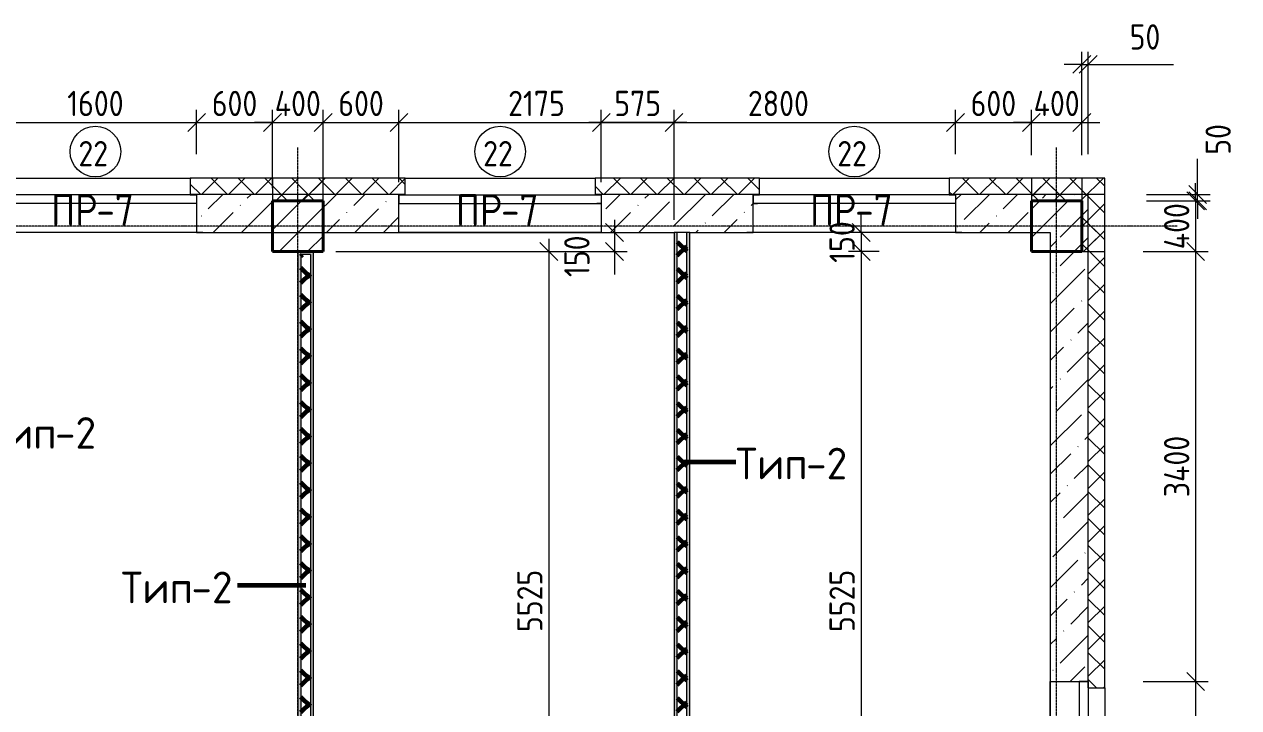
# Model space of a CAD drawing. Header units: millimetres. Extents: x -60946 to 138510, y -262288 to 24501.
# Drawn here: x 53447 to 63049, y -193031 to -187627 of the extents above; entities that cross this region are included whole.
import ezdxf

# ---------------------------------------------------------------- set-up
doc = ezdxf.new("R2010")
doc.units = ezdxf.units.MM
doc.linetypes.add('ADSK_Линия сетки', pattern=[25, 20, -2.5, 0, -2.5])
for name, color, linetype, lineweight in [('2)Тип-2', 3, 'Continuous', 60), ('_ Окна', 7, 'Continuous', 18), ('Марки', 7, 'Continuous', 20), ('Марки окон', 7, 'Continuous', 20), ('Несущие колонны', 7, 'Continuous', 18), ('Окна', 7, 'Continuous', 9), ('Оси', 7, 'Continuous', 9), ('Размеры', 7, 'Continuous', 9), ('Стены внутренние', 7, 'Continuous', 18), ('Стены наружные', 7, 'Continuous', 18), ('Стены штриховка', 7, 'Continuous', 9)]:
    doc.layers.add(name, color=color, linetype=linetype, lineweight=lineweight)
doc.styles.add('GOST Common_2', font='', dxfattribs={"width": 0.9, "height": 250})
doc.styles.add('GOST Common_3', font='', dxfattribs={"width": 0.9, "height": 200})
doc.styles.add('GOST Common_4', font='', dxfattribs={"height": 250})
doc.styles.get('GOST Common_2').set_extended_font_data('GOST Common')
doc.styles.get('GOST Common_3').set_extended_font_data('GOST Common')
doc.styles.get('GOST Common_4').set_extended_font_data('GOST Common')
doc.dimstyles.new('ADSK_Основной_2_0', dxfattribs={"dimscale": 304.8, "dimtxt": 201.142999, "dimasz": 0.463911, "dimexe": 0.328084, "dimexo": 0.328084, "dimgap": 0.164042, "dimtad": 1, "dimdec": 3, "dimrnd": 0.001, "dimdsep": 46, "dimtxsty": 'GOST Common_3', "dimblk1": 'OBLIQUE', "dimblk2": 'OBLIQUE', "dimsah": 1, "dimcen": 0.09, "dimdle": 0.328084, "dimazin": 2, "dimtfac": 1, "dimtdec": 4, "dimtix": 1, "dimtmove": 0, "dimatfit": 3, "dimfxl": 1, "dimtvp": 1, "dimtolj": 1, "dimtzin": 0, "dimlwd": 20, "dimlwe": 20, "dimarcsym": 2})
doc.dimstyles.new('ADSK_Основной_2_0_1', dxfattribs={"dimscale": 304.8, "dimtxt": 201.142999, "dimasz": 0.463911, "dimexe": 0.328084, "dimexo": 0.328084, "dimgap": 0.164042, "dimtad": 1, "dimdec": 3, "dimrnd": 0.001, "dimdsep": 46, "dimtxsty": 'GOST Common_3', "dimblk1": 'OBLIQUE', "dimblk2": 'OBLIQUE', "dimsah": 1, "dimcen": 0.09, "dimdle": 0.328084, "dimazin": 2, "dimtfac": 1, "dimtdec": 4, "dimtix": 1, "dimtmove": 1, "dimatfit": 3, "dimfxl": 1, "dimtvp": 1, "dimtolj": 1, "dimtzin": 0, "dimlwd": 20, "dimlwe": 20, "dimarcsym": 2})
doc.dimstyles.new('ADSK_Основной_2_0_2', dxfattribs={"dimscale": 304.8, "dimtxt": 201.142999, "dimasz": 0.463911, "dimexe": 0.328084, "dimexo": 0.328084, "dimgap": 0.164042, "dimtad": 1, "dimdec": 3, "dimrnd": 0.001, "dimdsep": 46, "dimtxsty": 'GOST Common_3', "dimblk1": 'OBLIQUE', "dimblk2": 'OBLIQUE', "dimsah": 1, "dimcen": 0.09, "dimdle": 0.328084, "dimazin": 2, "dimtfac": 1, "dimtdec": 4, "dimtix": 1, "dimtmove": 0, "dimatfit": 3, "dimfxl": 1, "dimtvp": 1, "dimtolj": 1, "dimtzin": 0, "dimlwd": 20, "dimlwe": 20, "dimarcsym": 2})
pattern_1 = [(45, (9.36, -198628.46), (-224.5064, 224.5064), []), (45, (233.87, -198628.46), (-224.5064, 224.5064), [396.875, -79.375, 3.353, -76.022])]
pattern_2 = [(45, (9.36, -198628.46), (84.18955, 308.69595), [396.875, -79.375, 3.353, -76.022])]
pattern_3 = [(45, (9.36, -198628.46), (-106.066, 106.066), []), (135, (9.36, -198628.46), (-106.066, -106.066), [])]

# ---------------------------------------------------------------- blocks, each defined once
blk = doc.blocks.new('ADSK_КолоннаЖБ_Прямоугольная - 400x400 мм-1807143-Кладочный план 4-го этажа')
at = {"layer": 'Несущие колонны', "lineweight": 40}
for p, q in [((-200, 200), (200, 200)), ((-200, -200), (-200, 200)), ((200, 200), (200, -200)), ((200, -200), (-200, -200))]:
    blk.add_line(p, q, dxfattribs=at)
blk = doc.blocks.new('ОКНО L03 _2СТ_RS - ОК-5_1600х2000h-3556607-Кладочный план 4-го этажа')
at = {"layer": '_ Окна'}
for p, q in [((-838.1, -79), (761.9, -79)), ((-838.1, -149), (-838.1, -79)), ((-838.1, -79), (-803.1, -79)), ((-818.1, -79), (-38.1, -79)), ((-38.1, -79), (741.9, -79)), ((761.9, -79), (726.9, -79)), ((761.9, -149), (761.9, -79)), ((-838.1, -149), (761.9, -149)), ((-838.1, -149), (-833.1, -149)), ((-818.1, -149), (-38.1, -149)), ((-38.1, -149), (741.9, -149)), ((761.9, -149), (756.9, -149))]:
    blk.add_line(p, q, dxfattribs=at)
at = {"layer": 'Окна'}
blk.add_line((-888.1, 150), (811.9, 150), dxfattribs=at)
blk = doc.blocks.new('ОКНО L03 _2СТ_RS - ОК-5_1600х2000h-3556615-Кладочный план 4-го этажа')
at = {"layer": '_ Окна'}
for p, q in [((-838.1, 149), (761.9, 149)), ((-838.1, 149), (-838.1, 79)), ((-838.1, 149), (-833.1, 149)), ((-818.1, 149), (-38.1, 149)), ((-38.1, 149), (741.9, 149)), ((761.9, 149), (756.9, 149)), ((761.9, 149), (761.9, 79)), ((-838.1, 79), (761.9, 79)), ((-838.1, 79), (-803.1, 79)), ((-818.1, 79), (-38.1, 79)), ((-38.1, 79), (741.9, 79)), ((761.9, 79), (726.9, 79))]:
    blk.add_line(p, q, dxfattribs=at)
at = {"layer": 'Окна'}
blk.add_line((-888.1, -150), (811.9, -150), dxfattribs=at)
blk = doc.blocks.new('_Oblique')
at = {"color": 0, "linetype": 'ByBlock', "lineweight": -2}
blk.add_line((-0.5, -0.5), (0.5, 0.5), dxfattribs=at)
blk = doc.blocks.new('*D5823')
at = {"layer": 'Defpoints', "color": 0, "transparency": 16777216}
for p in [(62219.5, -188973.5), (62219.5, -189023.5), (62724.1, -189023.5)]:
    blk.add_point(p, dxfattribs=at)
at = {"layer": 'Размеры', "color": 0, "lineweight": 20, "transparency": 16777216}
for p, q in [((62724.1, -188973.5), (62724.1, -188690.7)), ((62319.5, -188973.5), (62824.1, -188973.5)), ((62319.5, -189023.5), (62824.1, -189023.5)), ((62724.1, -189023.5), (62724.1, -188973.5)), ((62724.1, -189023.5), (62724.1, -189164.9))]:
    blk.add_line(p, q, dxfattribs=at)
at = {"layer": 'Размеры', "color": 0, "lineweight": 20, "transparency": 16777216, "xscale": 141.4, "yscale": 141.4, "zscale": 141.4}
for p, rotation in [((62724.1, -188973.5), 270), ((62724.1, -189023.5), 90)]:
    blk.add_blockref('_Oblique', p, dxfattribs=dict(at, rotation=rotation))
at = {"layer": 'Размеры', "color": 0, "lineweight": 9, "transparency": 16777216, "insert": (62786.5, -188658.7), "char_height": 200, "width": 302.737, "attachment_point": 1, "rotation": 90, "line_spacing_factor": 1.022761, "style": 'GOST Common_3'}
blk.add_mtext('\\A1;50', dxfattribs=at)
blk = doc.blocks.new('*D5824')
at = {"layer": 'Defpoints', "color": 0, "transparency": 16777216}
for p in [(62219.5, -189023.5), (62193.4, -189423.5), (62708.4, -189423.5)]:
    blk.add_point(p, dxfattribs=at)
at = {"layer": 'Размеры', "color": 0, "lineweight": 20, "transparency": 16777216}
for p, q in [((62708.4, -189023.5), (62708.4, -188882.1)), ((62319.5, -189023.5), (62808.4, -189023.5)), ((62708.4, -189023.5), (62708.4, -189423.5)), ((62293.4, -189423.5), (62808.4, -189423.5)), ((62708.4, -189423.5), (62708.4, -189564.9))]:
    blk.add_line(p, q, dxfattribs=at)
at = {"layer": 'Размеры', "color": 0, "lineweight": 20, "transparency": 16777216, "xscale": 141.4, "yscale": 141.4, "zscale": 141.4}
for p, rotation in [((62708.4, -189023.5), 270), ((62708.4, -189423.5), 90)]:
    blk.add_blockref('_Oblique', p, dxfattribs=dict(at, rotation=rotation))
at = {"layer": 'Размеры', "color": 0, "lineweight": 9, "transparency": 16777216, "insert": (62558.4, -189223.5), "char_height": 200, "width": 474.561, "attachment_point": 5, "rotation": 90, "style": 'GOST Common_3'}
blk.add_mtext('\\A1;400', dxfattribs=at)
blk = doc.blocks.new('*D5825')
at = {"layer": 'Defpoints', "color": 0, "transparency": 16777216}
for p in [(62193.4, -189423.5), (62194.5, -192823.5), (62708.4, -192823.5)]:
    blk.add_point(p, dxfattribs=at)
at = {"layer": 'Размеры', "color": 0, "lineweight": 20, "transparency": 16777216}
for p, q in [((62708.4, -189323.5), (62708.4, -192923.5)), ((62293.4, -189423.5), (62808.4, -189423.5)), ((62294.5, -192823.5), (62808.4, -192823.5))]:
    blk.add_line(p, q, dxfattribs=at)
at = {"layer": 'Размеры', "color": 0, "lineweight": 20, "transparency": 16777216, "xscale": 141.4, "yscale": 141.4, "zscale": 141.4}
for p, rotation in [((62708.4, -189423.5), 90), ((62708.4, -192823.5), 270)]:
    blk.add_blockref('_Oblique', p, dxfattribs=dict(at, rotation=rotation))
at = {"layer": 'Размеры', "color": 0, "lineweight": 9, "transparency": 16777216, "insert": (62558.4, -191123.5), "char_height": 200, "width": 625.93, "attachment_point": 5, "rotation": 90, "style": 'GOST Common_3'}
blk.add_mtext('\\A1;3400', dxfattribs=at)
blk = doc.blocks.new('*D5826')
at = {"layer": 'Defpoints', "color": 0, "transparency": 16777216}
for p in [(62194.5, -192823.5), (62194.5, -194423.5), (62708.4, -194423.5)]:
    blk.add_point(p, dxfattribs=at)
at = {"layer": 'Размеры', "color": 0, "lineweight": 20, "transparency": 16777216}
for p, q in [((62708.4, -192723.5), (62708.4, -194523.5)), ((62294.5, -192823.5), (62808.4, -192823.5)), ((62294.5, -194423.5), (62808.4, -194423.5))]:
    blk.add_line(p, q, dxfattribs=at)
at = {"layer": 'Размеры', "color": 0, "lineweight": 20, "transparency": 16777216, "xscale": 141.4, "yscale": 141.4, "zscale": 141.4}
for p, rotation in [((62708.4, -192823.5), 90), ((62708.4, -194423.5), 270)]:
    blk.add_blockref('_Oblique', p, dxfattribs=dict(at, rotation=rotation))
at = {"layer": 'Размеры', "color": 0, "lineweight": 9, "transparency": 16777216, "insert": (62558.4, -193623.5), "char_height": 200, "width": 560.473, "attachment_point": 5, "rotation": 90, "style": 'GOST Common_3'}
blk.add_mtext('\\A1;1600', dxfattribs=at)
blk = doc.blocks.new('*D5936')
at = {"layer": 'Defpoints', "color": 0, "transparency": 16777216}
for p in [(54809.4, -188403), (53209.4, -188769.2), (54809.4, -188754.1)]:
    blk.add_point(p, dxfattribs=at)
at = {"layer": 'Размеры', "color": 0, "lineweight": 20, "transparency": 16777216}
for p, q in [((53209.4, -188669.2), (53209.4, -188303)), ((54809.4, -188654.1), (54809.4, -188303)), ((53109.4, -188403), (54909.4, -188403))]:
    blk.add_line(p, q, dxfattribs=at)
at = {"layer": 'Размеры', "color": 0, "lineweight": 20, "transparency": 16777216, "xscale": 141.4, "yscale": 141.4, "zscale": 141.4, "rotation": 180}
blk.add_blockref('_Oblique', (53209.4, -188403), dxfattribs=at)
at = {"layer": 'Размеры', "color": 0, "lineweight": 20, "transparency": 16777216, "xscale": 141.4, "yscale": 141.4, "zscale": 141.4}
blk.add_blockref('_Oblique', (54809.4, -188403), dxfattribs=at)
at = {"layer": 'Размеры', "color": 0, "lineweight": 9, "transparency": 16777216, "insert": (54009.4, -188253), "char_height": 200, "width": 560.473, "attachment_point": 5, "style": 'GOST Common_3'}
blk.add_mtext('\\A1;1600', dxfattribs=at)
blk = doc.blocks.new('*D5937')
at = {"layer": 'Defpoints', "color": 0, "transparency": 16777216}
for p in [(55409.4, -188403), (54809.4, -188754.1), (55409.4, -189023.5)]:
    blk.add_point(p, dxfattribs=at)
at = {"layer": 'Размеры', "color": 0, "lineweight": 20, "transparency": 16777216}
for p, q in [((54809.4, -188654.1), (54809.4, -188303)), ((55409.4, -188923.5), (55409.4, -188303)), ((54709.4, -188403), (55509.4, -188403))]:
    blk.add_line(p, q, dxfattribs=at)
at = {"layer": 'Размеры', "color": 0, "lineweight": 20, "transparency": 16777216, "xscale": 141.4, "yscale": 141.4, "zscale": 141.4, "rotation": 180}
blk.add_blockref('_Oblique', (54809.4, -188403), dxfattribs=at)
at = {"layer": 'Размеры', "color": 0, "lineweight": 20, "transparency": 16777216, "xscale": 141.4, "yscale": 141.4, "zscale": 141.4}
blk.add_blockref('_Oblique', (55409.4, -188403), dxfattribs=at)
at = {"layer": 'Размеры', "color": 0, "lineweight": 9, "transparency": 16777216, "insert": (55109.4, -188253), "char_height": 200, "width": 454.106, "attachment_point": 5, "style": 'GOST Common_3'}
blk.add_mtext('\\A1;600', dxfattribs=at)
blk = doc.blocks.new('*D5938')
at = {"layer": 'Defpoints', "color": 0, "transparency": 16777216}
for p in [(55809.4, -188403), (55409.4, -189023.5), (55809.4, -189023.5)]:
    blk.add_point(p, dxfattribs=at)
at = {"layer": 'Размеры', "color": 0, "lineweight": 20, "transparency": 16777216}
for p, q in [((55409.4, -188923.5), (55409.4, -188303)), ((55809.4, -188923.5), (55809.4, -188303)), ((55409.4, -188403), (55268, -188403)), ((55409.4, -188403), (55809.4, -188403)), ((55809.4, -188403), (55950.8, -188403))]:
    blk.add_line(p, q, dxfattribs=at)
at = {"layer": 'Размеры', "color": 0, "lineweight": 20, "transparency": 16777216, "xscale": 141.4, "yscale": 141.4, "zscale": 141.4}
blk.add_blockref('_Oblique', (55409.4, -188403), dxfattribs=at)
at = {"layer": 'Размеры', "color": 0, "lineweight": 20, "transparency": 16777216, "xscale": 141.4, "yscale": 141.4, "zscale": 141.4, "rotation": 180}
blk.add_blockref('_Oblique', (55809.4, -188403), dxfattribs=at)
at = {"layer": 'Размеры', "color": 0, "lineweight": 9, "transparency": 16777216, "insert": (55609.4, -188253), "char_height": 200, "width": 474.561, "attachment_point": 5, "style": 'GOST Common_3'}
blk.add_mtext('\\A1;400', dxfattribs=at)
blk = doc.blocks.new('*D5939')
at = {"layer": 'Defpoints', "color": 0, "transparency": 16777216}
for p in [(56409.4, -188403), (55809.4, -189023.5), (56409.4, -188974.5)]:
    blk.add_point(p, dxfattribs=at)
at = {"layer": 'Размеры', "color": 0, "lineweight": 20, "transparency": 16777216}
for p, q in [((55809.4, -188923.5), (55809.4, -188303)), ((56409.4, -188874.5), (56409.4, -188303)), ((55709.4, -188403), (56509.4, -188403))]:
    blk.add_line(p, q, dxfattribs=at)
at = {"layer": 'Размеры', "color": 0, "lineweight": 20, "transparency": 16777216, "xscale": 141.4, "yscale": 141.4, "zscale": 141.4, "rotation": 180}
blk.add_blockref('_Oblique', (55809.4, -188403), dxfattribs=at)
at = {"layer": 'Размеры', "color": 0, "lineweight": 20, "transparency": 16777216, "xscale": 141.4, "yscale": 141.4, "zscale": 141.4}
blk.add_blockref('_Oblique', (56409.4, -188403), dxfattribs=at)
at = {"layer": 'Размеры', "color": 0, "lineweight": 9, "transparency": 16777216, "insert": (56109.4, -188253), "char_height": 200, "width": 454.106, "attachment_point": 5, "style": 'GOST Common_3'}
blk.add_mtext('\\A1;600', dxfattribs=at)
blk = doc.blocks.new('*D5940')
at = {"layer": 'Defpoints', "color": 0, "transparency": 16777216}
for p in [(58584.4, -188403), (56409.4, -188974.5), (58584.4, -189273.5)]:
    blk.add_point(p, dxfattribs=at)
at = {"layer": 'Размеры', "color": 0, "lineweight": 20, "transparency": 16777216}
for p, q in [((56409.4, -188874.5), (56409.4, -188303)), ((58584.4, -189173.5), (58584.4, -188303)), ((56309.4, -188403), (58684.4, -188403))]:
    blk.add_line(p, q, dxfattribs=at)
at = {"layer": 'Размеры', "color": 0, "lineweight": 20, "transparency": 16777216, "xscale": 141.4, "yscale": 141.4, "zscale": 141.4, "rotation": 180}
blk.add_blockref('_Oblique', (56409.4, -188403), dxfattribs=at)
at = {"layer": 'Размеры', "color": 0, "lineweight": 20, "transparency": 16777216, "xscale": 141.4, "yscale": 141.4, "zscale": 141.4}
blk.add_blockref('_Oblique', (58584.4, -188403), dxfattribs=at)
at = {"layer": 'Размеры', "color": 0, "lineweight": 9, "transparency": 16777216, "insert": (57496.9, -188253), "char_height": 200, "width": 151.369, "attachment_point": 5, "style": 'GOST Common_3'}
blk.add_mtext('\\A1;2175', dxfattribs=at)
blk = doc.blocks.new('*D5941')
at = {"layer": 'Defpoints', "color": 0, "transparency": 16777216}
for p in [(58009.4, -188403), (58009.4, -188974.5), (58584.4, -189273.5)]:
    blk.add_point(p, dxfattribs=at)
at = {"layer": 'Размеры', "color": 0, "lineweight": 20, "transparency": 16777216}
for p, q in [((58009.4, -188874.5), (58009.4, -188303)), ((58584.4, -189173.5), (58584.4, -188303)), ((58684.4, -188403), (57909.4, -188403))]:
    blk.add_line(p, q, dxfattribs=at)
at = {"layer": 'Размеры', "color": 0, "lineweight": 20, "transparency": 16777216, "xscale": 141.4, "yscale": 141.4, "zscale": 141.4, "rotation": 180}
blk.add_blockref('_Oblique', (58009.4, -188403), dxfattribs=at)
at = {"layer": 'Размеры', "color": 0, "lineweight": 20, "transparency": 16777216, "xscale": 141.4, "yscale": 141.4, "zscale": 141.4}
blk.add_blockref('_Oblique', (58584.4, -188403), dxfattribs=at)
at = {"layer": 'Размеры', "color": 0, "lineweight": 9, "transparency": 16777216, "insert": (58296.9, -188253), "char_height": 200, "width": 560.473, "attachment_point": 5, "style": 'GOST Common_3'}
blk.add_mtext('\\A1;575', dxfattribs=at)
blk = doc.blocks.new('*D5942')
at = {"layer": 'Defpoints', "color": 0, "transparency": 16777216}
for p in [(60809.4, -188403), (60809.4, -188754.1), (58009.4, -188974.5)]:
    blk.add_point(p, dxfattribs=at)
at = {"layer": 'Размеры', "color": 0, "lineweight": 20, "transparency": 16777216}
for p, q in [((58009.4, -188874.5), (58009.4, -188303)), ((60809.4, -188654.1), (60809.4, -188303)), ((57909.4, -188403), (60909.4, -188403))]:
    blk.add_line(p, q, dxfattribs=at)
at = {"layer": 'Размеры', "color": 0, "lineweight": 20, "transparency": 16777216, "xscale": 141.4, "yscale": 141.4, "zscale": 141.4, "rotation": 180}
blk.add_blockref('_Oblique', (58009.4, -188403), dxfattribs=at)
at = {"layer": 'Размеры', "color": 0, "lineweight": 20, "transparency": 16777216, "xscale": 141.4, "yscale": 141.4, "zscale": 141.4}
blk.add_blockref('_Oblique', (60809.4, -188403), dxfattribs=at)
at = {"layer": 'Размеры', "color": 0, "lineweight": 9, "transparency": 16777216, "insert": (59409.4, -188253), "char_height": 200, "width": 605.475, "attachment_point": 5, "style": 'GOST Common_3'}
blk.add_mtext('\\A1;2800', dxfattribs=at)
blk = doc.blocks.new('*D5943')
at = {"layer": 'Defpoints', "color": 0, "transparency": 16777216}
for p in [(61409.4, -188403), (60809.4, -188754.1), (61409.4, -188762.6)]:
    blk.add_point(p, dxfattribs=at)
at = {"layer": 'Размеры', "color": 0, "lineweight": 20, "transparency": 16777216}
for p, q in [((60809.4, -188654.1), (60809.4, -188303)), ((61409.4, -188662.6), (61409.4, -188303)), ((60709.4, -188403), (61509.4, -188403))]:
    blk.add_line(p, q, dxfattribs=at)
at = {"layer": 'Размеры', "color": 0, "lineweight": 20, "transparency": 16777216, "xscale": 141.4, "yscale": 141.4, "zscale": 141.4, "rotation": 180}
blk.add_blockref('_Oblique', (60809.4, -188403), dxfattribs=at)
at = {"layer": 'Размеры', "color": 0, "lineweight": 20, "transparency": 16777216, "xscale": 141.4, "yscale": 141.4, "zscale": 141.4}
blk.add_blockref('_Oblique', (61409.4, -188403), dxfattribs=at)
at = {"layer": 'Размеры', "color": 0, "lineweight": 9, "transparency": 16777216, "insert": (61109.4, -188253), "char_height": 200, "width": 454.106, "attachment_point": 5, "style": 'GOST Common_3'}
blk.add_mtext('\\A1;600', dxfattribs=at)
blk = doc.blocks.new('*D5944')
at = {"layer": 'Defpoints', "color": 0, "transparency": 16777216}
for p in [(61809.4, -188403), (61409.4, -188762.6), (61809.4, -188762.6)]:
    blk.add_point(p, dxfattribs=at)
at = {"layer": 'Размеры', "color": 0, "lineweight": 20, "transparency": 16777216}
for p, q in [((61409.4, -188662.6), (61409.4, -188303)), ((61809.4, -188662.6), (61809.4, -188303)), ((61409.4, -188403), (61268, -188403)), ((61409.4, -188403), (61809.4, -188403)), ((61809.4, -188403), (61950.8, -188403))]:
    blk.add_line(p, q, dxfattribs=at)
at = {"layer": 'Размеры', "color": 0, "lineweight": 20, "transparency": 16777216, "xscale": 141.4, "yscale": 141.4, "zscale": 141.4}
blk.add_blockref('_Oblique', (61409.4, -188403), dxfattribs=at)
at = {"layer": 'Размеры', "color": 0, "lineweight": 20, "transparency": 16777216, "xscale": 141.4, "yscale": 141.4, "zscale": 141.4, "rotation": 180}
blk.add_blockref('_Oblique', (61809.4, -188403), dxfattribs=at)
at = {"layer": 'Размеры', "color": 0, "lineweight": 9, "transparency": 16777216, "insert": (61609.4, -188253), "char_height": 200, "width": 474.561, "attachment_point": 5, "style": 'GOST Common_3'}
blk.add_mtext('\\A1;400', dxfattribs=at)
blk = doc.blocks.new('*D5945')
at = {"layer": 'Defpoints', "color": 0, "transparency": 16777216}
for p in [(61859.4, -187943.7), (61809.4, -188762.6), (61859.4, -188753.1)]:
    blk.add_point(p, dxfattribs=at)
at = {"layer": 'Размеры', "color": 0, "lineweight": 20, "transparency": 16777216}
for p, q in [((61809.4, -188662.6), (61809.4, -187843.7)), ((61859.4, -188653.1), (61859.4, -187843.7)), ((61809.4, -187943.7), (61668, -187943.7)), ((61809.4, -187943.7), (61859.4, -187943.7)), ((61859.4, -187943.7), (62533.6, -187943.7))]:
    blk.add_line(p, q, dxfattribs=at)
at = {"layer": 'Размеры', "color": 0, "lineweight": 20, "transparency": 16777216, "xscale": 141.4, "yscale": 141.4, "zscale": 141.4}
blk.add_blockref('_Oblique', (61809.4, -187943.7), dxfattribs=at)
at = {"layer": 'Размеры', "color": 0, "lineweight": 20, "transparency": 16777216, "xscale": 141.4, "yscale": 141.4, "zscale": 141.4, "rotation": 180}
blk.add_blockref('_Oblique', (61859.4, -187943.7), dxfattribs=at)
at = {"layer": 'Размеры', "color": 0, "lineweight": 9, "transparency": 16777216, "insert": (62186.5, -187627.1), "char_height": 200, "width": 302.737, "attachment_point": 1, "line_spacing_factor": 1.022761, "style": 'GOST Common_3'}
blk.add_mtext('\\A1;50', dxfattribs=at)
blk = doc.blocks.new('*D5970')
at = {"layer": 'Defpoints', "color": 0, "transparency": 16777216}
for p in [(60163.1, -189273.5), (60063.2, -189423.5), (60306.3, -189423.5)]:
    blk.add_point(p, dxfattribs=at)
at = {"layer": 'Размеры', "color": 0, "lineweight": 20, "transparency": 16777216}
for p, q in [((60063.2, -189273.5), (60063.2, -189132.1)), ((60063.1, -189273.5), (59963.2, -189273.5)), ((60063.2, -189273.5), (60063.2, -189423.5)), ((60206.3, -189423.5), (59963.2, -189423.5)), ((60063.2, -189423.5), (60063.2, -189564.9))]:
    blk.add_line(p, q, dxfattribs=at)
at = {"layer": 'Размеры', "color": 0, "lineweight": 20, "transparency": 16777216, "xscale": 141.4, "yscale": 141.4, "zscale": 141.4}
for p, rotation in [((60063.2, -189273.5), 270), ((60063.2, -189423.5), 90)]:
    blk.add_blockref('_Oblique', p, dxfattribs=dict(at, rotation=rotation))
at = {"layer": 'Размеры', "color": 0, "lineweight": 9, "transparency": 16777216, "insert": (59913.2, -189348.5), "char_height": 200, "width": 409.104, "attachment_point": 5, "rotation": 90, "style": 'GOST Common_3'}
blk.add_mtext('\\A1;150', dxfattribs=at)
blk = doc.blocks.new('*D5971')
at = {"layer": 'Defpoints', "color": 0, "transparency": 16777216}
for p in [(60306.3, -189423.5), (60063.2, -194948.5), (60209.4, -194948.5)]:
    blk.add_point(p, dxfattribs=at)
at = {"layer": 'Размеры', "color": 0, "lineweight": 20, "transparency": 16777216}
for p, q in [((60063.2, -189323.5), (60063.2, -195048.5)), ((60206.3, -189423.5), (59963.2, -189423.5)), ((60109.4, -194948.5), (59963.2, -194948.5))]:
    blk.add_line(p, q, dxfattribs=at)
at = {"layer": 'Размеры', "color": 0, "lineweight": 20, "transparency": 16777216, "xscale": 141.4, "yscale": 141.4, "zscale": 141.4}
for p, rotation in [((60063.2, -189423.5), 90), ((60063.2, -194948.5), 270)]:
    blk.add_blockref('_Oblique', p, dxfattribs=dict(at, rotation=rotation))
at = {"layer": 'Размеры', "color": 0, "lineweight": 9, "transparency": 16777216, "insert": (59913.2, -192186), "char_height": 200, "width": 605.475, "attachment_point": 5, "rotation": 90, "style": 'GOST Common_3'}
blk.add_mtext('\\A1;5525', dxfattribs=at)
blk = doc.blocks.new('*D6266')
at = {"layer": 'Defpoints', "color": 0, "transparency": 16777216}
for p in [(57694, -189273.5), (55809.4, -189423.5), (58113.7, -189423.5)]:
    blk.add_point(p, dxfattribs=at)
at = {"layer": 'Размеры', "color": 0, "lineweight": 20, "transparency": 16777216}
for p, q in [((58113.7, -189173.5), (58113.7, -189423.5)), ((57794, -189273.5), (58213.7, -189273.5)), ((55909.4, -189423.5), (58213.7, -189423.5)), ((58113.7, -189423.5), (58113.7, -189604.3))]:
    blk.add_line(p, q, dxfattribs=at)
at = {"layer": 'Размеры', "color": 0, "lineweight": 20, "transparency": 16777216, "xscale": 141.4, "yscale": 141.4, "zscale": 141.4}
for p, rotation in [((58113.7, -189273.5), 90), ((58113.7, -189423.5), 270)]:
    blk.add_blockref('_Oblique', p, dxfattribs=dict(at, rotation=rotation))
at = {"layer": 'Размеры', "color": 0, "lineweight": 9, "transparency": 16777216, "insert": (57716.1, -189625.5), "char_height": 200, "width": 409.104, "attachment_point": 1, "rotation": 90, "line_spacing_factor": 1.022761, "style": 'GOST Common_3'}
blk.add_mtext('\\A1;150', dxfattribs=at)
blk = doc.blocks.new('*D6267')
at = {"layer": 'Defpoints', "color": 0, "transparency": 16777216}
for p in [(55809.4, -189423.5), (57134.4, -194948.5), (57594, -194948.5)]:
    blk.add_point(p, dxfattribs=at)
at = {"layer": 'Размеры', "color": 0, "lineweight": 20, "transparency": 16777216}
for p, q in [((57594, -189323.5), (57594, -195048.5)), ((55909.4, -189423.5), (57694, -189423.5)), ((57234.4, -194948.5), (57694, -194948.5))]:
    blk.add_line(p, q, dxfattribs=at)
at = {"layer": 'Размеры', "color": 0, "lineweight": 20, "transparency": 16777216, "xscale": 141.4, "yscale": 141.4, "zscale": 141.4}
for p, rotation in [((57594, -189423.5), 90), ((57594, -194948.5), 270)]:
    blk.add_blockref('_Oblique', p, dxfattribs=dict(at, rotation=rotation))
at = {"layer": 'Размеры', "color": 0, "lineweight": 9, "transparency": 16777216, "insert": (57444, -192186), "char_height": 200, "width": 605.475, "attachment_point": 5, "rotation": 90, "style": 'GOST Common_3'}
blk.add_mtext('\\A1;5525', dxfattribs=at)
blk = doc.blocks.new('М_окна1 - Маркировка типоразмера-1510237-Кладочный план 4-го этажа')
at = {"layer": 'Марки окон'}
blk.add_circle((0, 0), 2, dxfattribs=at)

msp = doc.modelspace()

# ---------------------------------------------------------------- hatches: boundary and pattern name
at = {"layer": '2)Тип-2'}
for points in [[(58584.3615, -195673.4914), (58609.3615, -195673.4914), (58609.3615, -189273.4914), (58584.3615, -189273.4914), (58584.3615, -195092.7203)], [(58709.3615, -195673.4914), (58709.3615, -189273.4914), (58684.3615, -189273.4914), (58684.3615, -195673.4914)], [(55609.3615, -194973.4914), (55634.3615, -194973.4914), (55634.3615, -189448.4914), (55709.3615, -189448.4731), (55709.3615, -189423.4914), (55609.3615, -189423.4914), (55609.3615, -194948.4914)], [(55734.3615, -194973.4914), (55734.3615, -189423.4914), (55709.3615, -189423.4914), (55709.3615, -194973.4914)]]:
    msp.add_hatch(color=256, dxfattribs=at).paths.add_polyline_path(points)
h = msp.add_hatch(dxfattribs=at)
h.set_pattern_fill('FP_4', color=256, style=0, pattern_type=2)
h.set_pattern_definition(pattern_3)
h.paths.add_polyline_path([(58684.3615, -195698.4914), (58684.3615, -189273.4914), (58609.3615, -189273.4914), (58609.3615, -195698.4914)])
h = msp.add_hatch(dxfattribs=at)
h.set_pattern_fill('FP_4', color=256, style=0, pattern_type=2)
h.set_pattern_definition(pattern_3)
h.paths.add_polyline_path([(55634.3615, -194973.4914), (55709.3615, -194973.4914), (55709.3615, -189448.4914), (55634.3615, -189448.4914), (55634.3615, -194948.4914)])
at = {"layer": 'Несущие колонны', "lineweight": 9}
h = msp.add_hatch(dxfattribs=at)
h.set_pattern_fill('FP_1', color=256, style=0, pattern_type=2)
h.set_pattern_definition(pattern_1)
h.paths.add_polyline_path([(55409.3615, -189423.4914), (55809.3615, -189423.4914), (55809.3615, -189023.4914), (55409.3615, -189023.4914)])
h = msp.add_hatch(dxfattribs=at)
h.set_pattern_fill('FP_1', color=256, style=0, pattern_type=2)
h.set_pattern_definition(pattern_1)
h.paths.add_polyline_path([(61409.3615, -189423.4914), (61809.3615, -189423.4914), (61809.3615, -189023.4914), (61409.3615, -189023.4914)])
at = {"layer": 'Стены внутренние', "lineweight": 9}
h = msp.add_hatch(dxfattribs=at)
h.set_pattern_fill('FP_2', color=256, style=0, pattern_type=2)
h.set_pattern_definition(pattern_2)
h.paths.add_polyline_path([(58584.3615, -189273.4914), (59209.3615, -189273.4914), (59209.3615, -188974.4914), (58009.3615, -188974.4914), (58009.3615, -189273.4914)])
h.paths.add_polyline_path([(52797.6931, -189273.4914), (53209.3615, -189273.4914), (53209.3615, -188974.4914), (52009.3615, -188974.4914), (52009.3615, -189273.4914), (52759.3615, -189273.4914)])
h.paths.add_polyline_path([(61859.3615, -189273.4914), (61859.3615, -188973.4914), (60809.3615, -188974.4914), (60809.3615, -189273.4914), (61559.3615, -189273.4914)])
h.paths.add_polyline_path([(56409.3615, -189273.4914), (56409.3615, -188974.4914), (54809.3615, -188974.4914), (54809.3615, -189273.4914), (56097.859, -189273.4914)])
h.paths.add_polyline_path([(49709.3615, -189273.4914), (50409.3615, -189273.4914), (50409.3615, -188974.4914), (49609.3615, -188973.4914), (49609.3615, -189273.4914), (49684.3615, -189273.4914)])
h = msp.add_hatch(dxfattribs=at)
h.set_pattern_fill('FP_2', color=256, style=0, pattern_type=2)
h.set_pattern_definition(pattern_2)
h.paths.add_polyline_path([(61859.3615, -205873.4914), (61858.3615, -202023.4914), (61559.3615, -202023.4914), (61559.3615, -205873.4914)])
h.paths.add_polyline_path([(61858.3615, -200473.4914), (61859.3615, -200473.4914), (61858.3615, -198223.4914), (61559.3615, -198223.4914), (61559.3615, -199423.4914), (61809.3615, -199423.4914), (61809.3615, -199823.4914), (61559.3615, -199823.4914), (61559.3615, -200423.4914), (61858.3615, -200423.4914)])
h.paths.add_polyline_path([(61859.3615, -196673.4914), (61858.3615, -194423.4914), (61559.3615, -194423.4914), (61559.3615, -196623.4914), (61858.3615, -196623.4914), (61858.3615, -196673.4914)])
h.paths.add_polyline_path([(61858.3615, -192873.4914), (61859.3615, -192873.4914), (61859.3615, -189273.4914), (61559.3615, -189273.4914), (61559.3615, -192823.4914), (61858.3615, -192823.4914)])
at = {"layer": 'Стены наружные', "lineweight": 9}
h = msp.add_hatch(dxfattribs=at)
h.set_pattern_fill('FP_4', color=256, style=0, pattern_type=2)
h.set_pattern_definition(pattern_3)
h.paths.add_polyline_path([(61809.3615, -188973.4914), (61809.3615, -188843.4914), (60759.3615, -188843.4914), (60759.3615, -188973.4914)])
h.paths.add_polyline_path([(53259.3615, -188973.4914), (53259.3615, -188843.4914), (51959.3615, -188843.4914), (51959.3615, -188973.4914), (52797.6931, -188973.4914)])
h.paths.add_polyline_path([(54759.3615, -188973.4914), (56459.3615, -188973.4914), (56459.3615, -188843.4914), (54759.3615, -188843.4914)])
h.paths.add_polyline_path([(59259.3615, -188973.4914), (59259.3615, -188843.4914), (57959.3615, -188843.4914), (57959.3615, -188973.4914)])
h.paths.add_polyline_path([(49609.3615, -188973.4914), (50459.3615, -188973.4914), (50459.3615, -188843.4914), (49609.3615, -188843.4914)])
h = msp.add_hatch(dxfattribs=at)
h.set_pattern_fill('FP_4', color=256, style=0, pattern_type=2)
h.set_pattern_definition(pattern_3)
h.paths.add_polyline_path([(55809.3615, -189023.4914), (55809.3615, -188843.4914), (55409.3615, -188843.4914), (55409.3615, -189023.4914)])
h = msp.add_hatch(dxfattribs=at)
h.set_pattern_fill('FP_4', color=256, style=0, pattern_type=2)
h.set_pattern_definition(pattern_3)
h.paths.add_polyline_path([(61809.3615, -189023.4914), (61809.3615, -188843.4914), (61409.3615, -188843.4914), (61409.3615, -189023.4914)])
h = msp.add_hatch(dxfattribs=at)
h.set_pattern_fill('FP_4', color=256, style=0, pattern_type=2)
h.set_pattern_definition(pattern_3)
h.paths.add_polyline_path([(61989.3615, -189423.4914), (61989.3615, -188843.4914), (61809.3615, -188843.4914), (61809.3615, -189423.4914)])
h = msp.add_hatch(dxfattribs=at)
h.set_pattern_fill('FP_4', color=256, style=0, pattern_type=2)
h.set_pattern_definition(pattern_3)
h.paths.add_polyline_path([(61989.3615, -205873.4914), (61989.3615, -201973.4914), (61859.3615, -201973.4914), (61859.3615, -205873.4914), (61873.1494, -205873.4914)])
h.paths.add_polyline_path([(61989.3615, -200473.4914), (61989.3615, -198173.4914), (61859.3615, -198173.4914), (61859.3615, -200473.4914)])
h.paths.add_polyline_path([(61859.3615, -196673.4914), (61989.3615, -196673.4914), (61989.3615, -194373.4914), (61859.3615, -194373.4914), (61859.3615, -195092.7203)])
h.paths.add_polyline_path([(61859.3615, -192873.4914), (61989.3615, -192873.4914), (61989.3615, -188973.4914), (61859.3615, -188973.4914), (61859.3615, -192270.5967)])

# ---------------------------------------------------------------- linework, layer by layer
at = {"layer": '2)Тип-2'}
for p, q in [((58646.8615, -191085.741), (59072.4707, -191085.741)), ((55671.8615, -192065.4569), (55132.5189, -192065.4569))]:
    msp.add_line(p, q, dxfattribs=at)
at = {"layer": 'Несущие колонны', "lineweight": 9}
for p, q in [((55809.3615, -189023.4914), (55409.3615, -189023.4914)), ((55409.3615, -189023.4914), (55409.3615, -189423.4914)), ((55809.3615, -189423.4914), (55809.3615, -189023.4914)), ((61809.3615, -189023.4914), (61409.3615, -189023.4914)), ((61409.3615, -189023.4914), (61409.3615, -189423.4914)), ((61809.3615, -189423.4914), (61809.3615, -189023.4914)), ((55409.3615, -189423.4914), (55809.3615, -189423.4914)), ((61409.3615, -189423.4914), (61809.3615, -189423.4914))]:
    msp.add_line(p, q, dxfattribs=at)
at = {"layer": 'Оси', "linetype": 'ADSK_Линия сетки', "lineweight": 5}
for p, q in [((55609.3615, -209602.3427), (55609.3615, -188601.0153)), ((61609.3615, -209602.3427), (61609.3615, -188601.0153)), ((62563.3938, -189223.4914), (-25230.7352, -189223.4914))]:
    msp.add_line(p, q, dxfattribs=at)
at = {"layer": 'Стены внутренние', "lineweight": 5}
for p, q in [((54759.3615, -188973.4914), (54759.3615, -188974.4914)), ((54759.3615, -188974.4914), (54809.3615, -188974.4914)), ((54809.3615, -188974.4914), (54809.3615, -189273.4914)), ((56409.3615, -189273.4914), (56409.3615, -188974.4914)), ((56409.3615, -188974.4914), (56459.3615, -188974.4914)), ((56459.3615, -188974.4914), (56459.3615, -188973.4914)), ((57959.3615, -188973.4914), (57959.3615, -188974.4914)), ((57959.3615, -188974.4914), (58009.3615, -188974.4914)), ((58009.3615, -188974.4914), (58009.3615, -189273.4914)), ((59209.3615, -189273.4914), (59209.3615, -188974.4914)), ((59209.3615, -188974.4914), (59259.3615, -188974.4914)), ((59259.3615, -188974.4914), (59259.3615, -188973.4914)), ((60759.3615, -188973.4914), (60759.3615, -188974.4914)), ((60759.3615, -188974.4914), (60809.3615, -188974.4914)), ((60809.3615, -188974.4914), (60809.3615, -189273.4914)), ((61859.3615, -188973.4914), (61809.3615, -188973.4914)), ((61859.3615, -189273.4914), (61859.3615, -188973.4914)), ((54809.3615, -189273.4914), (53209.3615, -189273.4914)), ((54809.3615, -189273.4914), (56409.3615, -189273.4914)), ((58009.3615, -189273.4914), (56409.3615, -189273.4914)), ((58009.3615, -189273.4914), (58584.3615, -189273.4914)), ((58584.3615, -189273.4914), (58584.3615, -195673.4914)), ((58709.3615, -189273.4914), (59209.3615, -189273.4914)), ((58709.3615, -195673.4914), (58709.3615, -189273.4914)), ((60809.3615, -189273.4914), (59209.3615, -189273.4914)), ((60809.3615, -189273.4914), (61559.3615, -189273.4914)), ((61559.3615, -189273.4914), (61559.3615, -192823.4914)), ((55734.3615, -189423.4914), (55609.3615, -189423.4914)), ((55609.3615, -189423.4914), (55609.3615, -194948.4914)), ((55734.3615, -194948.4914), (55734.3615, -189423.4914)), ((61559.3615, -192823.4914), (61858.3615, -192823.4914)), ((61559.3615, -194423.4914), (61559.3615, -192823.4914)), ((61858.3615, -192823.4914), (61858.3615, -192873.4914)), ((61858.3615, -192873.4914), (61859.3615, -192873.4914))]:
    msp.add_line(p, q, dxfattribs=at)
at = {"layer": 'Стены наружные', "lineweight": 9}
for p, q in [((53259.3615, -188843.4914), (54759.3615, -188843.4914)), ((56459.3615, -188843.4914), (54759.3615, -188843.4914)), ((54759.3615, -188843.4914), (54759.3615, -188973.4914)), ((55409.3615, -188843.4914), (55409.3615, -189023.4914)), ((55809.3615, -189023.4914), (55809.3615, -188843.4914)), ((56459.3615, -188973.4914), (56459.3615, -188843.4914)), ((56459.3615, -188843.4914), (57959.3615, -188843.4914)), ((59259.3615, -188843.4914), (57959.3615, -188843.4914)), ((57959.3615, -188843.4914), (57959.3615, -188973.4914)), ((59259.3615, -188973.4914), (59259.3615, -188843.4914)), ((59259.3615, -188843.4914), (60759.3615, -188843.4914)), ((61989.3615, -188843.4914), (60759.3615, -188843.4914)), ((60759.3615, -188843.4914), (60759.3615, -188973.4914)), ((61409.3615, -188843.4914), (61409.3615, -189023.4914)), ((61809.3615, -188843.4914), (61809.3615, -189423.4914)), ((61989.3615, -192873.4914), (61989.3615, -188843.4914)), ((55409.3615, -189023.4914), (55809.3615, -189023.4914)), ((61409.3615, -189023.4914), (61809.3615, -189023.4914)), ((61989.3615, -188973.4914), (61859.3615, -188973.4914)), ((61809.3615, -189423.4914), (61989.3615, -189423.4914)), ((61859.3615, -192873.4914), (61989.3615, -192873.4914)), ((61989.3615, -192873.4914), (61989.3615, -194373.4914))]:
    msp.add_line(p, q, dxfattribs=at)
at = {"layer": 'Стены штриховка', "lineweight": 9}
for p, q in [((56459.3615, -188973.4914), (54759.3615, -188973.4914)), ((59259.3615, -188973.4914), (57959.3615, -188973.4914)), ((61809.3615, -188973.4914), (60759.3615, -188973.4914)), ((58709.3615, -189273.4914), (58584.3615, -189273.4914)), ((58609.3615, -195698.4914), (58609.3615, -189273.4914)), ((58684.3615, -195698.4914), (58684.3615, -189273.4914)), ((61859.3615, -192873.4914), (61859.3615, -189273.4914)), ((55709.3615, -189448.4914), (55634.3615, -189448.4914)), ((55634.3615, -189448.4914), (55634.3615, -194973.4914)), ((55709.3615, -189448.4914), (55709.3615, -194973.4914))]:
    msp.add_line(p, q, dxfattribs=at)

# ---------------------------------------------------------------- block references
at = {"layer": 'Марки окон', "lineweight": 9, "xscale": 99.99999999999993, "yscale": 99.99999999999993, "zscale": 99.99999999999993}
for p in [(54009.3615, -188633.4914), (57209.3615, -188633.4914), (60009.3615, -188633.4914)]:
    msp.add_blockref('М_окна1 - Маркировка типоразмера-1510237-Кладочный план 4-го этажа', p, dxfattribs=at)
at = {"layer": 'Несущие колонны', "lineweight": 9, "rotation": 89.9999999999999}
for p in [(55609.3615, -189223.4914), (61609.3615, -189223.4914)]:
    msp.add_blockref('ADSK_КолоннаЖБ_Прямоугольная - 400x400 мм-1807143-Кладочный план 4-го этажа', p, dxfattribs=at)
at = {"layer": 'Окна', "lineweight": 9, "rotation": 180}
for p in [(53971.2615, -189123.4914), (59971.2615, -189123.4914)]:
    msp.add_blockref('ОКНО L03 _2СТ_RS - ОК-5_1600х2000h-3556607-Кладочный план 4-го этажа', p, dxfattribs=at)
at = {"layer": 'Окна'}
msp.add_blockref('ОКНО L03 _2СТ_RS - ОК-5_1600х2000h-3556615-Кладочный план 4-го этажа', (57247.4615, -189123.4914), dxfattribs=at)
at = {"layer": 'Окна', "rotation": 269.9999999999997}
msp.add_blockref('ОКНО L03 _2СТ_RS - ОК-5_1600х2000h-3556615-Кладочный план 4-го этажа', (61709.3615, -193661.5914), dxfattribs=at)

# ---------------------------------------------------------------- texts
at = {"layer": '2)Тип-2', "color": 116, "lineweight": 9, "true_color": 0x008040, "char_height": 250, "attachment_point": 1, "style": 'GOST Common_4'}
for s, insert, width in [('Тип', (53133.8973, -190733.0438), 673.4175), ('-2', (53689.5223, -190733.0438), 432.91125), ('Тип', (59072.4707, -190974.8139), 673.4175), ('-2', (59628.0957, -190974.8139), 432.91125), ('Тип', (54212.5189, -191954.5298), 673.4175), ('-2', (54768.1439, -191954.5298), 432.91125)]:
    msp.add_mtext(s, dxfattribs=dict(at, insert=insert, width=width))
at = {"layer": 'Марки', "lineweight": 9, "char_height": 250, "attachment_point": 1, "style": 'GOST Common_2'}
for s, insert, width in [('ПР', (53659.4307, -188970.5103), 432.91125), ('ПР', (56859.4307, -188970.5103), 432.91125), ('ПР', (59659.4307, -188970.5103), 432.91125), ('-7', (54016.6182, -188970.5103), 389.620125), ('-7', (57216.6182, -188970.5103), 389.620125), ('-7', (60016.6182, -188970.5103), 389.620125)]:
    msp.add_mtext(s, dxfattribs=dict(at, insert=insert, width=width))
at = {"layer": 'Марки окон', "lineweight": 5, "char_height": 200, "width": 317.46825, "attachment_point": 1, "style": 'GOST Common_3'}
for insert in [(53874.8041, -188549.7061), (57074.8041, -188549.7061), (59874.8041, -188549.7061)]:
    msp.add_mtext('22', dxfattribs=dict(at, insert=insert))

# ---------------------------------------------------------------- dimensions: what is measured, and where the dimension line sits
at = {"layer": 'Размеры', "lineweight": 9}
dim = msp.add_linear_dim(base=(61859.3615, -187943.7195), p1=(61809.3615, -188762.5855), p2=(61859.3615, -188753.1308), dimstyle='ADSK_Основной_2_0', override={"dimpost": '<>', "dimfxl": 50.886063}, dxfattribs=at)
dim.commit()
dim.dimension.update_dxf_attribs({"geometry": '*D5945', "text_midpoint": (62337.8758, -187943.7195), "dimtype": 160})
for base, p1, p2, override, picture, middle in [((54809.3615, -188402.9949), (53209.3615, -188769.1794), (54809.3615, -188754.1308), {"dimpost": '<>', "dimfxl": 1600.070767}, '*D5936', (54009.3615, -188252.9949)), ((55409.3615, -188402.9949), (54809.3615, -188754.1308), (55409.3615, -189023.4914), {"dimpost": '<>', "dimfxl": 657.689238}, '*D5937', (55109.3615, -188252.9949)), ((55809.3615, -188402.9949), (55409.3615, -189023.4914), (55809.3615, -189023.4914), {"dimpost": '<>', "dimfxl": 400}, '*D5938', (55609.3615, -188252.9949)), ((56409.3615, -188402.9949), (55809.3615, -189023.4914), (56409.3615, -188974.4914), {"dimpost": '<>', "dimfxl": 601.997508}, '*D5939', (56109.3615, -188252.9949)), ((58584.3615, -188402.9949), (56409.3615, -188974.4914), (58584.3615, -189273.4914), {"dimpost": '<>', "dimfxl": 2195.455761}, '*D5940', (57496.8615, -188252.9949)), ((58009.3615, -188402.9949), (58584.3615, -189273.4914), (58009.3615, -188974.4914), {"dimpost": '<>', "dimfxl": 648.094129}, '*D5941', (58296.8615, -188252.9949)), ((60809.3615, -188402.9949), (58009.3615, -188974.4914), (60809.3615, -188754.1308), {"dimpost": '<>', "dimfxl": 2808.657828}, '*D5942', (59409.3615, -188252.9949)), ((61409.3615, -188402.9949), (60809.3615, -188754.1308), (61409.3615, -188762.5855), {"dimpost": '<>', "dimfxl": 600.059565}, '*D5943', (61109.3615, -188252.9949)), ((61809.3615, -188402.9949), (61409.3615, -188762.5855), (61809.3615, -188762.5855), {"dimpost": '<>', "dimfxl": 400}, '*D5944', (61609.3615, -188252.9949))]:
    dim = msp.add_linear_dim(base=base, p1=p1, p2=p2, dimstyle='ADSK_Основной_2_0_1', override=override, dxfattribs=at)
    dim.commit()
    dim.dimension.update_dxf_attribs({"geometry": picture, "text_midpoint": middle})
for base, p1, p2, override, picture, middle in [((62724.1253, -189023.4914), (62219.4566, -188973.4914), (62219.4566, -189023.4914), {"dimpost": '<>', "dimfxl": 50}, '*D5823', (62919.8395, -188690.6914)), ((58113.7417, -189423.4914), (57693.9791, -189273.4914), (55809.3615, -189423.4914), {"dimpost": '<>', "dimfxl": 1890.57758}, '*D6266', (57849.456, -189604.311))]:
    dim = msp.add_linear_dim(base=base, p1=p1, p2=p2, angle=90, dimstyle='ADSK_Основной_2_0', override=override, dxfattribs=at)
    dim.commit()
    dim.dimension.update_dxf_attribs({"geometry": picture, "text_midpoint": middle, "dimtype": 160, "text_rotation": 90})
for base, p1, p2, dimstyle, override, picture, middle in [((62708.4332, -189423.4914), (62219.4566, -189023.4914), (62193.3598, -189423.4914), 'ADSK_Основной_2_0_1', {"dimpost": '<>', "dimfxl": 400.8504}, '*D5824', (62558.4332, -189223.4914)), ((60063.1523, -189423.4914), (60163.1372, -189273.4914), (60306.3135, -189423.4914), 'ADSK_Основной_2_0_1', {"dimpost": '<>', "dimfxl": 207.3631}, '*D5970', (59913.1523, -189348.4914)), ((57593.9942, -194948.4914), (55809.3615, -189423.4914), (57134.3615, -194948.4914), 'ADSK_Основной_2_0_2', {"dimpost": '<>', "dimfxl": 5681.659089}, '*D6267', (57443.9942, -192185.9914)), ((60063.1523, -194948.4914), (60306.3135, -189423.4914), (60209.3615, -194948.4914), 'ADSK_Основной_2_0_1', {"dimpost": '<>', "dimfxl": 5525.850585}, '*D5971', (59913.1523, -192185.9914)), ((62708.4332, -192823.4914), (62193.3598, -189423.4914), (62194.5246, -192823.4914), 'ADSK_Основной_2_0_1', {"dimpost": '<>', "dimfxl": 3400.0002}, '*D5825', (62558.4332, -191123.4914)), ((62708.4332, -194423.4914), (62194.5246, -192823.4914), (62194.5246, -194423.4914), 'ADSK_Основной_2_0_1', {"dimpost": '<>', "dimfxl": 1600}, '*D5826', (62558.4332, -193623.4914))]:
    dim = msp.add_linear_dim(base=base, p1=p1, p2=p2, angle=90, dimstyle=dimstyle, override=override, dxfattribs=at)
    dim.commit()
    dim.dimension.update_dxf_attribs({"geometry": picture, "text_midpoint": middle})

doc.saveas('drawing.dxf')
